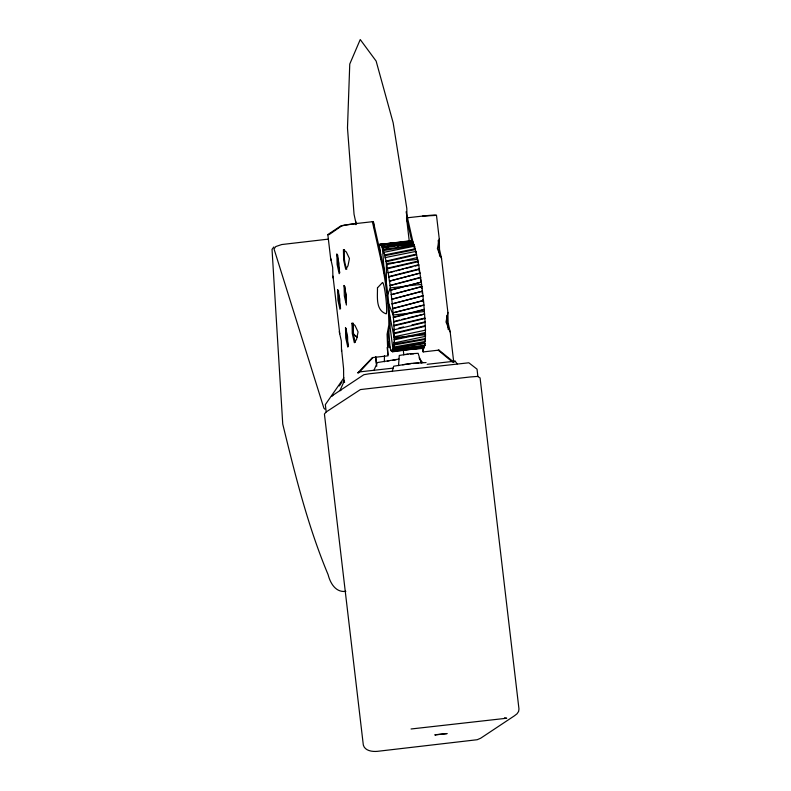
<?xml version="1.0" encoding="UTF-8"?>
<svg xmlns="http://www.w3.org/2000/svg" width="791" height="791" viewBox="0 0 791 791"><rect width="100%" height="100%" fill="white"/><g stroke="black" fill="none" stroke-linecap="round" stroke-linejoin="round"><path stroke-width="1.19" d="M386.324 283.198L386.413 263.502L400.819 261.88M425.518 330.163L425.37 329.511L425.499 336.323L394.264 342.918L394.136 336.037L394.284 336.748L425.518 330.163L425.044 321.868L411.903 324.963M394.284 336.748L393.987 329.194L394.126 329.778L425.182 322.372L423.867 304.97L392.979 312.84L393.789 321.986L424.668 314.047L407.909 317.923M402.016 261.742L402.026 261.099L417.628 259.349L417.618 262.454M393.542 348.159L424.955 342.632L424.896 345.588L393.315 349.998L393.73 346.142L393.878 347.041L425.291 341.465L425.35 335.562L425.499 336.323M386.759 264.629L386.759 265.242L385.355 257.55L415.898 251.419L417.282 258.252L417.282 257.579L386.759 264.629L388.104 272.846L418.686 264.659L421.247 282.14L407.108 285.848M415.137 266.083L418.666 265.203L417.282 257.579M384.347 361.774L384.456 355.683M418.666 265.203L418.686 264.659M339.754 333.772L332.991 276.188M340.862 390.517L339.883 390.625L343.699 382.261L343.581 368.646L341.613 349.582M409.244 241.087L406.525 217.881L423.225 216.012A14.802 0.751 -6.7 0 1 436.484 215.281L439.272 239.011L437.383 248.641L441.566 258.588L447.894 312.415L446.005 322.036L450.188 331.983L453.727 362.07L455.102 361.161L457.218 363.9M398.526 365.669L399.277 355.446L409.6 353.804L418.142 353.33L421.257 363.118M332.922 277.859L332.685 267.467L330.618 258.291L327.83 234.551L340.644 226.048A14.802 0.751 -6.7 0 1 356.652 223.487L372.373 221.717L381.43 261.979A39.639 3.935 83.6 0 1 388.836 324.992L387.096 334.247L387.906 354.684M337.737 255.117L338.073 264.412L339.814 272.776M338.538 290.722L338.884 300.016L340.614 308.391M344.945 286.471L346.369 302.508M341.544 351.263L341.307 340.872L339.24 331.686M346.359 328.512L346.695 337.816L348.435 346.181M393.878 347.041L394.116 342.088L394.264 342.918M438.194 240.434L439.628 256.254M439.272 239.011L439.509 249.412L441.566 258.588M447.894 312.415L448.131 322.807L450.188 331.983M389.439 281.131L420.041 273.093L389.439 281.131L388.144 272.381M392.217 371.543L393.691 366.213L411.409 363.385L426.082 362.575M421.544 284.404L406.01 285.966L390.616 290.168L389.498 280.815M421.247 282.14L390.616 290.168M344.461 380.135L343.699 382.261L344.678 382.152M397.744 242.639L379.947 244.142L378.998 247.781M387.175 295.735L390.319 287.904L405.931 286.154M424.896 345.588L424.767 344.649L424.174 347.387L392.593 351.797L393.186 349.049L393.315 349.998M344.49 249.659C343.778 256.096 344.352 263.235 346.794 269.237M353.112 323.064L353.241 333.466L355.208 342.404M373.975 370.297L377.317 362.565L398.961 359.074M421.919 286.52L391.308 294.628L391.693 299.285L422.434 291.187L421.316 281.912M326.199 411.943L360.409 389.567L469.884 377L477.507 376.417L480.078 377.9L518.965 708.963L518.609 711.445L517.007 713.828L514.318 715.885L480.671 738.221L477.191 739.723L377.386 751.341C372.274 751.816 364.918 750.886 363.316 745.043L324.419 413.98L326.199 411.943L325.338 404.606L343.947 377.831M339.349 385.939L342.098 381.885M372.403 357.591L372.986 357.562L358.778 372.779L357.888 372.838L372.403 357.591L388.124 355.821L387.145 347.486L388.124 347.378L388.065 334.138L389.805 324.883A39.639 3.935 83.6 0 0 382.409 261.87L373.352 221.609L372.294 221.777M331.805 396.291L333.298 394.59M273.854 246.95L272.035 249.363L282.743 424.065C295.181 474.976 307.808 526.213 328.117 574.681C330.292 583.254 335.77 592.766 345.855 591.332M422.434 291.187L423.007 295.804L392.168 303.882L423.007 295.804M357.888 372.838L359.262 371.928L393.265 368.112M331.478 396.202L363.84 374.716L369.061 373.807L468.836 362.792L477.032 369.16L477.893 376.496M422.612 347.17L423.175 351.926L422.691 347.111M391.693 299.285L422.523 291.118M392.168 303.882L392.771 308.678L423.501 300.481L423.986 305.168L392.979 312.84M390.101 285.422L420.713 277.305M392.652 308.48L423.501 300.481M390.032 285.65L420.654 277.621M391.209 294.687L421.84 286.658M393.453 317.547L424.332 309.607M393.315 317.191L424.203 309.33M394.838 321.245L399.593 320.039M401.966 319.435L405.536 318.526M388.816 276.593L419.359 268.871M389.281 272.559L393.987 271.382M396.331 270.789L403.39 269.029M405.734 268.436L412.793 266.676M388.776 276.988L419.329 269.345M394.126 329.778L393.958 325.882L425.014 318.486M394.304 333.673L425.35 326.268M393.958 325.882L393.819 325.368L424.876 318.041M398.763 328.067L403.539 326.94M394.155 333.011L425.202 325.684M386.057 261.089L416.58 254.04M387.471 268.169L417.984 261.119M386.067 261.762L416.59 254.781M387.442 268.713L417.974 261.732M387.323 361.131L389.32 360.706M394.274 339.833L425.509 333.248M394.126 339.062L425.36 332.536M414.533 246.179L414.583 247.059L413.298 243.134L382.696 248.166L384.03 253.14L383.991 252.309L414.533 246.179L415.928 252.21L415.898 251.419M385.355 257.55L385.375 258.291L384.673 254.929L415.216 248.799M345.074 225.138L341.534 225.979L329.125 234.601M384.703 255.72L415.255 249.64M394.066 344.975L425.479 339.408M393.681 349.098L425.093 343.531M393.928 344.115L425.34 338.588M453.727 362.07L438.975 350.106L438.234 350.235L452.709 362.219M412.684 241.611L381.46 245.111L382.083 246.634L412.684 241.611L413.377 244.073L413.298 243.134M383.309 249.689L413.911 244.656M382.083 246.634L382.152 247.583L412.773 242.58M383.368 250.569L413.98 245.566M346.231 224.96L357.235 223.467M392.83 349.929L424.411 345.538M392.959 350.897L424.54 346.488M405.585 354.566L407.978 354.239M392.702 360.261L396.093 359.806M402.609 364.789L410.954 363.682M379.947 244.142L380.56 245.447L380.451 244.468L411.162 240.642L411.775 241.947M380.451 244.468L411.676 240.958M382.241 245.615L384.604 245.329M388.144 244.884L390.507 244.587M401.146 243.262L403.509 242.975M328.403 239.119L281.685 244.548L275.782 246.565L274.032 248.957L323.875 408.126L324.844 409.165M386.057 247.919L388.46 247.652M395.411 349.217L393.008 349.484L389.558 323.133M397.814 348.95L408.621 347.733L408.749 348.693L424.352 346.942M423.175 351.926L438.975 350.106M427.15 364.305L455.102 361.161M411.063 728.986L506.724 718.238L504.48 717.823M422.483 216.131L435.465 215.429M416.373 348.04L420.041 347.674M388.094 341.89L391.07 350.828L390.981 349.859L391.585 351.155L395.243 350.789M398.901 350.413L402.56 350.047M413.545 348.95L418.429 348.455M391.585 351.155L404.29 350.245M412.833 349.395L423.808 348.287L424.055 346.418L424.174 347.387M410.272 353.982L413.594 353.844M413.159 363.484L418.676 362.99M400.117 242.441L403.687 242.135M413.04 349.187L403.291 350.284L403.835 354.941M423.304 347.971L423.808 348.287M357.374 337.352L353.656 334.326L352.45 324.755M356.355 336.63L353.577 334.375L352.381 323.499M419.052 357.878L422.651 362.723M424.371 311.506L393.147 315.016L388.104 302.518M382.152 247.583L382.765 249.076L382.696 248.166M393.789 321.986L393.819 325.368M425.044 321.868L425.182 322.372M383.991 252.309L384.673 254.929M330.618 258.291L331.132 260.368M407.494 217.772L414.425 248.562M406.525 217.881L411.854 241.562M356.088 223.784L354.042 214.252L347.486 127.984L349.76 64.041L360.241 39.55L376.13 61.075L393.167 122.852L406.792 208.32L407.009 218.059M425.35 334.049L425.499 334.781L394.136 337.549L388.895 311.17M406.139 211.731L407.187 217.713M425.143 340.605L425.291 341.465M448.26 329.659L446.628 315.817M390.705 290.02L391.308 294.628M379.532 246.456L380.629 254.84M380.936 257.243L381.252 259.636M411.162 240.642L411.28 241.621M392.593 351.797L391.98 350.492L392.089 351.471M373.352 221.609L374.064 227.719M376.763 366.243L375.626 356.573L376.407 363.88M422.908 295.775L423.393 300.372M391.792 299.314L392.277 303.991M380.955 244.795L381.549 246.08L381.46 245.111M413.683 244.824L413.604 243.895L398.002 245.645L398.071 246.574M392.771 308.678L393.107 313.117M382.458 248.325L384.406 273.755M388.776 330.668L390.082 347.615M355.683 221.055L355.901 224.693M418.923 269.197A39.639 3.935 83.6 0 1 419.319 271.451M420.466 278.808A39.639 3.935 83.6 0 1 420.812 281.329M421.287 284.889A39.639 3.935 83.6 0 1 421.732 288.557M422.018 291.019A39.639 3.935 83.6 0 1 422.275 293.471M422.859 299.443A39.639 3.935 83.6 0 1 423.066 301.826M328.127 234.749A14.802 0.751 -6.7 0 1 327.83 234.551M336.887 254.129L337.124 264.52L339.191 273.696L338.953 263.304L336.887 254.129M337.688 289.733L337.925 300.125L339.992 309.301L339.754 298.909L337.688 289.733M343.432 249.778L343.67 260.18L345.736 269.355L347.971 265.845L349.444 258.519L346.339 252.003L343.432 249.778M344.095 285.482L344.332 295.874L346.399 305.049L346.161 294.657L344.095 285.482M345.509 327.523L345.746 337.915L347.813 347.101L347.575 336.709L345.509 327.523M352.054 323.183L352.292 333.575L354.358 342.75L356.593 339.24L358.066 331.913L354.971 325.398L352.054 323.183M377.465 287.855C377.633 296.773 375.409 310.151 386.156 313.849A15.79 1.562 83.6 0 0 385.781 297.218A15.79 1.562 83.6 0 0 382.478 282.535L377.465 287.855M435.515 734.72L434.783 734.958L447.133 733.573L435.515 734.72"/></g></svg>
